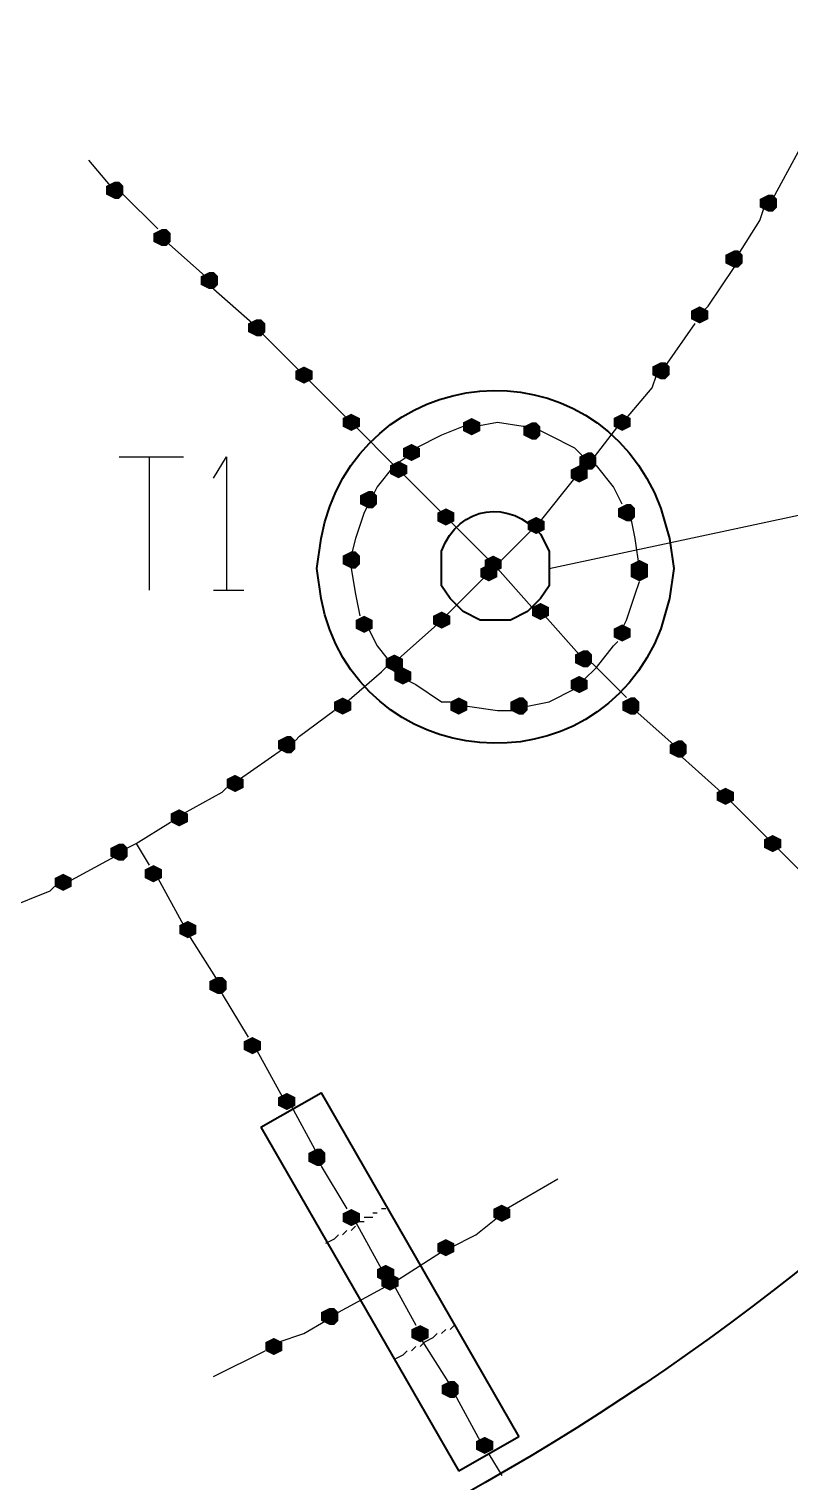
# Model space of a CAD drawing. Header units: millimetres. Extents: x 0 to 822, y 14 to 1153.
# Drawn here: x 285.1 to 317, y 185.6 to 246.5 of the extents above; entities that cross this region are included whole.
import ezdxf

# ---------------------------------------------------------------- set-up
doc = ezdxf.new("R2010")
doc.units = ezdxf.units.MM
doc.layers.add('1', color=7, linetype='Continuous')

msp = doc.modelspace()

# ---------------------------------------------------------------- hatches: boundary and pattern name
h = msp.add_hatch(color=0)
h.dxf.hatch_style = 2
h.paths.add_polyline_path([(288.72, 239.361732), (288.36, 239.541732), (288.36, 239.901732), (288.72, 240.081732), (288.9, 240.081732), (289.08, 239.901732), (289.08, 239.541732), (288.9, 239.361732)])
h = msp.add_hatch(color=0)
h.dxf.hatch_style = 2
h.paths.add_polyline_path([(316.08, 238.821732), (315.72, 239.001732), (315.72, 239.361732), (316.08, 239.541732), (316.26, 239.541732), (316.44, 239.361732), (316.44, 239.001732), (316.26, 238.821732)])
h = msp.add_hatch(color=0)
h.dxf.hatch_style = 2
h.paths.add_polyline_path([(290.7, 237.381732), (290.34, 237.561732), (290.34, 237.921732), (290.7, 238.101732), (290.88, 238.101732), (291.06, 237.921732), (291.06, 237.561732), (290.88, 237.381732)])
h = msp.add_hatch(color=0)
h.dxf.hatch_style = 2
h.paths.add_polyline_path([(314.64, 236.481732), (314.28, 236.661732), (314.28, 237.021732), (314.64, 237.201732), (314.82, 237.201732), (315, 237.021732), (315, 236.661732), (314.82, 236.481732)])
h = msp.add_hatch(color=0)
h.dxf.hatch_style = 2
h.paths.add_polyline_path([(292.68, 235.581732), (292.32, 235.761732), (292.32, 236.121732), (292.68, 236.301732), (292.86, 236.301732), (293.04, 236.121732), (293.04, 235.761732), (292.86, 235.581732)])
h = msp.add_hatch(color=0)
h.dxf.hatch_style = 2
h.paths.add_polyline_path([(313.2, 234.141732), (312.84, 234.321732), (312.84, 234.681732), (313.2, 234.861732), (313.56, 234.681732), (313.56, 234.321732)])
h = msp.add_hatch(color=0)
h.dxf.hatch_style = 2
h.paths.add_polyline_path([(294.66, 233.601732), (294.3, 233.781732), (294.3, 234.141732), (294.66, 234.321732), (294.84, 234.321732), (295.02, 234.141732), (295.02, 233.781732), (294.84, 233.601732)])
h = msp.add_hatch(color=0)
h.dxf.hatch_style = 2
h.paths.add_polyline_path([(311.58, 231.801732), (311.22, 231.981732), (311.22, 232.341732), (311.58, 232.521732), (311.76, 232.521732), (311.94, 232.341732), (311.94, 231.981732), (311.76, 231.801732)])
h = msp.add_hatch(color=0)
h.dxf.hatch_style = 2
h.paths.add_polyline_path([(296.64, 231.621732), (296.28, 231.801732), (296.28, 232.161732), (296.64, 232.341732), (297, 232.161732), (297, 231.801732)])
h = msp.add_hatch(color=0)
h.dxf.hatch_style = 2
h.paths.add_polyline_path([(298.62, 229.641732), (298.26, 229.821732), (298.26, 230.181732), (298.62, 230.361732), (298.98, 230.181732), (298.98, 229.821732)])
h = msp.add_hatch(color=0)
h.dxf.hatch_style = 2
h.paths.add_polyline_path([(303.66, 229.461732), (303.3, 229.641732), (303.3, 230.001732), (303.66, 230.181732), (304.02, 230.001732), (304.02, 229.641732)])
h = msp.add_hatch(color=0)
h.dxf.hatch_style = 2
h.paths.add_polyline_path([(306.18, 229.281732), (305.82, 229.461732), (305.82, 229.821732), (306.18, 230.001732), (306.36, 230.001732), (306.54, 229.821732), (306.54, 229.461732), (306.36, 229.281732)])
h = msp.add_hatch(color=0)
h.dxf.hatch_style = 2
h.paths.add_polyline_path([(309.96, 229.641732), (309.6, 229.821732), (309.6, 230.181732), (309.96, 230.361732), (310.32, 230.181732), (310.32, 229.821732)])
h = msp.add_hatch(color=0)
h.dxf.hatch_style = 2
h.paths.add_polyline_path([(301.14, 228.381732), (300.78, 228.561732), (300.78, 228.921732), (301.14, 229.101732), (301.5, 228.921732), (301.5, 228.561732)])
h = msp.add_hatch(color=0)
h.dxf.hatch_style = 2
h.paths.add_polyline_path([(300.6, 227.661732), (300.24, 227.841732), (300.24, 228.201732), (300.6, 228.381732), (300.96, 228.201732), (300.96, 227.841732)])
h = msp.add_hatch(color=0)
h.dxf.hatch_style = 2
h.paths.add_polyline_path([(308.16, 227.481732), (307.8, 227.661732), (307.8, 228.021732), (308.16, 228.201732), (308.52, 228.021732), (308.52, 227.661732)])
h = msp.add_hatch(color=0)
h.dxf.hatch_style = 2
h.paths.add_polyline_path([(308.52, 228.021732), (308.16, 228.201732), (308.16, 228.561732), (308.52, 228.741732), (308.7, 228.741732), (308.88, 228.561732), (308.88, 228.201732), (308.7, 228.021732)])
h = msp.add_hatch(color=0)
h.dxf.hatch_style = 2
h.paths.add_polyline_path([(299.34, 226.401732), (298.98, 226.581732), (298.98, 226.941732), (299.34, 227.121732), (299.52, 227.121732), (299.7, 226.941732), (299.7, 226.581732), (299.52, 226.401732)])
h = msp.add_hatch(color=0)
h.dxf.hatch_style = 2
h.paths.add_polyline_path([(302.58, 225.681732), (302.22, 225.861732), (302.22, 226.221732), (302.58, 226.401732), (302.94, 226.221732), (302.94, 225.861732)])
h = msp.add_hatch(color=0)
h.dxf.hatch_style = 2
h.paths.add_polyline_path([(310.14, 225.861732), (309.78, 226.041732), (309.78, 226.401732), (310.14, 226.581732), (310.32, 226.581732), (310.5, 226.401732), (310.5, 226.041732), (310.32, 225.861732)])
h = msp.add_hatch(color=0)
h.dxf.hatch_style = 2
h.paths.add_polyline_path([(306.36, 225.321732), (306, 225.501732), (306, 225.861732), (306.36, 226.041732), (306.72, 225.861732), (306.72, 225.501732)])
h = msp.add_hatch(color=0)
h.dxf.hatch_style = 2
h.paths.add_polyline_path([(298.62, 223.881732), (298.26, 224.061732), (298.26, 224.421732), (298.62, 224.601732), (298.8, 224.601732), (298.98, 224.421732), (298.98, 224.061732), (298.8, 223.881732)])
h = msp.add_hatch(color=0)
h.dxf.hatch_style = 2
h.paths.add_polyline_path([(304.38, 223.341732), (304.02, 223.521732), (304.02, 223.881732), (304.38, 224.061732), (304.74, 223.881732), (304.74, 223.521732)])
h = msp.add_hatch(color=0)
h.dxf.hatch_style = 2
h.paths.add_polyline_path([(304.56, 223.701732), (304.2, 223.881732), (304.2, 224.241732), (304.56, 224.421732), (304.92, 224.241732), (304.92, 223.881732)])
h = msp.add_hatch(color=0)
h.dxf.hatch_style = 2
h.paths.add_polyline_path([(310.68, 223.521732), (310.32, 223.701732), (310.32, 224.061732), (310.68, 224.241732), (311.04, 224.061732), (311.04, 223.701732)])
h = msp.add_hatch(color=0)
h.dxf.hatch_style = 2
h.paths.add_polyline_path([(310.68, 223.341732), (310.32, 223.521732), (310.32, 223.881732), (310.68, 224.061732), (311.04, 223.881732), (311.04, 223.521732)])
h = msp.add_hatch(color=0)
h.dxf.hatch_style = 2
h.paths.add_polyline_path([(302.4, 221.361732), (302.04, 221.541732), (302.04, 221.901732), (302.4, 222.081732), (302.76, 221.901732), (302.76, 221.541732)])
h = msp.add_hatch(color=0)
h.dxf.hatch_style = 2
h.paths.add_polyline_path([(306.54, 221.721732), (306.18, 221.901732), (306.18, 222.261732), (306.54, 222.441732), (306.9, 222.261732), (306.9, 221.901732)])
h = msp.add_hatch(color=0)
h.dxf.hatch_style = 2
h.paths.add_polyline_path([(299.16, 221.181732), (298.8, 221.361732), (298.8, 221.721732), (299.16, 221.901732), (299.52, 221.721732), (299.52, 221.361732)])
h = msp.add_hatch(color=0)
h.dxf.hatch_style = 2
h.paths.add_polyline_path([(309.96, 220.821732), (309.6, 221.001732), (309.6, 221.361732), (309.96, 221.541732), (310.32, 221.361732), (310.32, 221.001732)])
h = msp.add_hatch(color=0)
h.dxf.hatch_style = 2
h.paths.add_polyline_path([(300.42, 219.561732), (300.06, 219.741732), (300.06, 220.101732), (300.42, 220.281732), (300.78, 220.101732), (300.78, 219.741732)])
h = msp.add_hatch(color=0)
h.dxf.hatch_style = 2
h.paths.add_polyline_path([(308.34, 219.741732), (307.98, 219.921732), (307.98, 220.281732), (308.34, 220.461732), (308.52, 220.461732), (308.7, 220.281732), (308.7, 219.921732), (308.52, 219.741732)])
h = msp.add_hatch(color=0)
h.dxf.hatch_style = 2
h.paths.add_polyline_path([(300.78, 219.021732), (300.42, 219.201732), (300.42, 219.561732), (300.78, 219.741732), (301.14, 219.561732), (301.14, 219.201732)])
h = msp.add_hatch(color=0)
h.dxf.hatch_style = 2
h.paths.add_polyline_path([(308.16, 218.661732), (307.8, 218.841732), (307.8, 219.201732), (308.16, 219.381732), (308.52, 219.201732), (308.52, 218.841732)])
h = msp.add_hatch(color=0)
h.dxf.hatch_style = 2
h.paths.add_polyline_path([(298.26, 217.761732), (297.9, 217.941732), (297.9, 218.301732), (298.26, 218.481732), (298.62, 218.301732), (298.62, 217.941732)])
h = msp.add_hatch(color=0)
h.dxf.hatch_style = 2
h.paths.add_polyline_path([(303.12, 217.761732), (302.76, 217.941732), (302.76, 218.301732), (303.12, 218.481732), (303.48, 218.301732), (303.48, 217.941732)])
h = msp.add_hatch(color=0)
h.dxf.hatch_style = 2
h.paths.add_polyline_path([(305.64, 217.761732), (305.28, 217.941732), (305.28, 218.301732), (305.64, 218.481732), (305.82, 218.481732), (306, 218.301732), (306, 217.941732), (305.82, 217.761732)])
h = msp.add_hatch(color=0)
h.dxf.hatch_style = 2
h.paths.add_polyline_path([(310.32, 217.761732), (309.96, 217.941732), (309.96, 218.301732), (310.32, 218.481732), (310.5, 218.481732), (310.68, 218.301732), (310.68, 217.941732), (310.5, 217.761732)])
h = msp.add_hatch(color=0)
h.dxf.hatch_style = 2
h.paths.add_polyline_path([(295.92, 216.141732), (295.56, 216.321732), (295.56, 216.681732), (295.92, 216.861732), (296.1, 216.861732), (296.28, 216.681732), (296.28, 216.321732), (296.1, 216.141732)])
h = msp.add_hatch(color=0)
h.dxf.hatch_style = 2
h.paths.add_polyline_path([(312.3, 215.961732), (311.94, 216.141732), (311.94, 216.501732), (312.3, 216.681732), (312.48, 216.681732), (312.66, 216.501732), (312.66, 216.141732), (312.48, 215.961732)])
h = msp.add_hatch(color=0)
h.dxf.hatch_style = 2
h.paths.add_polyline_path([(293.76, 214.521732), (293.4, 214.701732), (293.4, 215.061732), (293.76, 215.241732), (294.12, 215.061732), (294.12, 214.701732)])
h = msp.add_hatch(color=0)
h.dxf.hatch_style = 2
h.paths.add_polyline_path([(314.28, 213.981732), (313.92, 214.161732), (313.92, 214.521732), (314.28, 214.701732), (314.64, 214.521732), (314.64, 214.161732)])
h = msp.add_hatch(color=0)
h.dxf.hatch_style = 2
h.paths.add_polyline_path([(291.42, 213.081732), (291.06, 213.261732), (291.06, 213.621732), (291.42, 213.801732), (291.78, 213.621732), (291.78, 213.261732)])
h = msp.add_hatch(color=0)
h.dxf.hatch_style = 2
h.paths.add_polyline_path([(288.9, 211.641732), (288.54, 211.821732), (288.54, 212.181732), (288.9, 212.361732), (289.08, 212.361732), (289.26, 212.181732), (289.26, 211.821732), (289.08, 211.641732)])
h = msp.add_hatch(color=0)
h.dxf.hatch_style = 2
h.paths.add_polyline_path([(316.26, 212.001732), (315.9, 212.181732), (315.9, 212.541732), (316.26, 212.721732), (316.62, 212.541732), (316.62, 212.181732)])
h = msp.add_hatch(color=0)
h.dxf.hatch_style = 2
h.paths.add_polyline_path([(290.34, 210.741732), (289.98, 210.921732), (289.98, 211.281732), (290.34, 211.461732), (290.7, 211.281732), (290.7, 210.921732)])
h = msp.add_hatch(color=0)
h.dxf.hatch_style = 2
h.paths.add_polyline_path([(286.56, 210.381732), (286.2, 210.561732), (286.2, 210.921732), (286.56, 211.101732), (286.92, 210.921732), (286.92, 210.561732)])
h = msp.add_hatch(color=0)
h.dxf.hatch_style = 2
h.paths.add_polyline_path([(291.78, 208.401732), (291.42, 208.581732), (291.42, 208.941732), (291.78, 209.121732), (292.14, 208.941732), (292.14, 208.581732)])
h = msp.add_hatch(color=0)
h.dxf.hatch_style = 2
h.paths.add_polyline_path([(293.04, 206.061732), (292.68, 206.241732), (292.68, 206.601732), (293.04, 206.781732), (293.22, 206.781732), (293.4, 206.601732), (293.4, 206.241732), (293.22, 206.061732)])
h = msp.add_hatch(color=0)
h.dxf.hatch_style = 2
h.paths.add_polyline_path([(294.48, 203.541732), (294.12, 203.721732), (294.12, 204.081732), (294.48, 204.261732), (294.84, 204.081732), (294.84, 203.721732)])
h = msp.add_hatch(color=0)
h.dxf.hatch_style = 2
h.paths.add_polyline_path([(295.92, 201.201732), (295.56, 201.381732), (295.56, 201.741732), (295.92, 201.921732), (296.28, 201.741732), (296.28, 201.381732)])
h = msp.add_hatch(color=0)
h.dxf.hatch_style = 2
h.paths.add_polyline_path([(297.18, 198.861732), (296.82, 199.041732), (296.82, 199.401732), (297.18, 199.581732), (297.36, 199.581732), (297.54, 199.401732), (297.54, 199.041732), (297.36, 198.861732)])
h = msp.add_hatch(color=0)
h.dxf.hatch_style = 2
h.paths.add_polyline_path([(304.92, 196.521732), (304.56, 196.701732), (304.56, 197.061732), (304.92, 197.241732), (305.28, 197.061732), (305.28, 196.701732)])
h = msp.add_hatch(color=0)
h.dxf.hatch_style = 2
h.paths.add_polyline_path([(298.62, 196.341732), (298.26, 196.521732), (298.26, 196.881732), (298.62, 197.061732), (298.98, 196.881732), (298.98, 196.521732)])
h = msp.add_hatch(color=0)
h.dxf.hatch_style = 2
h.paths.add_polyline_path([(302.58, 195.081732), (302.22, 195.261732), (302.22, 195.621732), (302.58, 195.801732), (302.94, 195.621732), (302.94, 195.261732)])
h = msp.add_hatch(color=0)
h.dxf.hatch_style = 2
h.paths.add_polyline_path([(300.06, 194.001732), (299.7, 194.181732), (299.7, 194.541732), (300.06, 194.721732), (300.42, 194.541732), (300.42, 194.181732)])
h = msp.add_hatch(color=0)
h.dxf.hatch_style = 2
h.paths.add_polyline_path([(300.24, 193.641732), (299.88, 193.821732), (299.88, 194.181732), (300.24, 194.361732), (300.6, 194.181732), (300.6, 193.821732)])
h = msp.add_hatch(color=0)
h.dxf.hatch_style = 2
h.paths.add_polyline_path([(297.72, 192.201732), (297.36, 192.381732), (297.36, 192.741732), (297.72, 192.921732), (297.9, 192.921732), (298.08, 192.741732), (298.08, 192.381732), (297.9, 192.201732)])
h = msp.add_hatch(color=0)
h.dxf.hatch_style = 2
h.paths.add_polyline_path([(295.38, 190.941732), (295.02, 191.121732), (295.02, 191.481732), (295.38, 191.661732), (295.74, 191.481732), (295.74, 191.121732)])
h = msp.add_hatch(color=0)
h.dxf.hatch_style = 2
h.paths.add_polyline_path([(301.5, 191.481732), (301.14, 191.661732), (301.14, 192.021732), (301.5, 192.201732), (301.86, 192.021732), (301.86, 191.661732)])
h = msp.add_hatch(color=0)
h.dxf.hatch_style = 2
h.paths.add_polyline_path([(302.76, 189.141732), (302.4, 189.321732), (302.4, 189.681732), (302.76, 189.861732), (302.94, 189.861732), (303.12, 189.681732), (303.12, 189.321732), (302.94, 189.141732)])
h = msp.add_hatch(color=0)
h.dxf.hatch_style = 2
h.paths.add_polyline_path([(304.2, 186.801732), (303.84, 186.981732), (303.84, 187.341732), (304.2, 187.521732), (304.56, 187.341732), (304.56, 186.981732)])

# ---------------------------------------------------------------- linework, layer by layer
at = {"layer": '1', "color": 0, "lineweight": 25}
for points in [[(288.54, 239.901732), (287.64, 240.981732)], [(316.26, 239.361732), (317.34, 241.341732)], [(290.52, 238.101732), (289.08, 239.541732)], [(306.9, 223.881732), (375.84, 238.641732), (389.7, 238.641732)], [(314.82, 237.021732), (315.72, 238.461732), (315.9, 239.001732)], [(292.5, 236.121732), (290.88, 237.561732)], [(313.38, 234.681732), (313.56, 234.861732), (314.64, 236.481732)], [(294.48, 234.141732), (292.86, 235.581732)], [(296.46, 232.161732), (294.84, 233.781732)], [(311.76, 232.341732), (313.02, 234.141732)], [(298.44, 230.181732), (296.82, 231.801732)], [(310.14, 230.181732), (311.22, 231.441732), (311.4, 231.981732)], [(306, 229.821732), (305.82, 229.821732), (304.74, 230.001732), (303.84, 229.821732)], [(300.42, 228.201732), (298.8, 229.821732)], [(303.3, 229.821732), (302.4, 229.461732), (301.32, 228.921732)], [(308.34, 228.561732), (307.98, 228.921732), (306.9, 229.461732), (306.54, 229.641732)], [(308.34, 228.021732), (308.52, 228.201732), (309.78, 229.821732)], [(288.9, 228.561732), (291.6, 228.561732)], [(290.16, 228.561732), (290.16, 222.981732)], [(292.86, 227.661732), (293.4, 228.561732), (293.4, 222.981732)], [(300.96, 228.561732), (300.42, 228.201732), (299.7, 227.301732), (299.52, 226.941732)], [(309.96, 226.581732), (309.6, 227.301732), (308.88, 228.201732), (308.88, 228.201732)], [(302.4, 226.221732), (300.78, 227.841732)], [(306.54, 225.861732), (307.98, 227.661732)], [(299.34, 226.581732), (299.16, 226.221732), (298.8, 225.141732), (298.62, 224.421732)], [(304.38, 224.241732), (302.76, 225.861732)], [(310.68, 223.881732), (310.5, 225.141732), (310.32, 226.041732)], [(304.56, 223.881732), (306.18, 225.501732)], [(298.62, 223.881732), (298.8, 222.801732), (298.98, 221.901732)], [(302.58, 221.901732), (304.2, 223.521732)], [(306.18, 222.261732), (304.74, 223.881732)], [(309.96, 221.361732), (310.14, 221.721732), (310.5, 222.801732), (310.68, 223.341732)], [(292.86, 222.981732), (294.12, 222.981732)], [(300.6, 220.101732), (302.22, 221.541732)], [(308.16, 220.281732), (306.72, 221.901732)], [(299.34, 221.361732), (299.7, 220.641732), (300.42, 219.741732), (300.42, 219.561732)], [(308.34, 219.201732), (308.88, 219.741732), (309.6, 220.641732), (309.78, 220.821732)], [(298.44, 218.301732), (299.88, 219.561732), (300.06, 219.741732)], [(310.14, 218.481732), (308.7, 219.921732)], [(300.96, 219.201732), (301.32, 219.021732), (302.4, 218.301732), (302.76, 218.301732)], [(306, 218.121732), (306.9, 218.301732), (307.98, 218.841732)], [(296.28, 216.681732), (296.46, 216.861732), (297.9, 217.941732)], [(303.3, 218.121732), (303.48, 218.121732), (304.74, 217.941732), (305.46, 217.941732)], [(312.12, 216.501732), (310.5, 217.941732)], [(293.94, 215.061732), (295.74, 216.321732)], [(314.1, 214.521732), (312.48, 215.961732)], [(291.6, 213.621732), (293.22, 214.521732), (293.4, 214.701732)], [(316.08, 212.541732), (314.46, 214.161732)], [(289.26, 212.181732), (289.62, 212.361732), (291.06, 213.261732)], [(289.62, 212.361732), (290.16, 211.461732)], [(286.74, 210.741732), (288.72, 211.821732)], [(318.06, 210.561732), (316.44, 212.181732)], [(284.22, 209.661732), (286.02, 210.381732), (286.2, 210.561732)], [(290.52, 210.921732), (291.6, 208.941732)], [(291.78, 208.581732), (293.04, 206.601732)], [(293.22, 206.061732), (294.3, 204.261732)], [(294.66, 203.721732), (295.74, 201.741732)], [(296.1, 201.381732), (297.18, 199.401732)], [(297.36, 198.861732), (298.44, 197.061732)], [(305.1, 197.061732), (307.26, 198.321732)], [(299.16, 196.521732), (298.8, 196.521732)], [(298.8, 196.521732), (299.88, 194.541732)], [(299.52, 196.701732), (299.16, 196.701732)], [(299.7, 196.881732), (299.52, 196.881732)], [(300.06, 197.061732), (299.88, 197.061732)], [(302.76, 195.441732), (303.84, 195.981732), (304.74, 196.701732)], [(298.08, 195.981732), (297.9, 195.801732)], [(298.44, 196.161732), (298.26, 195.981732)], [(298.8, 196.341732), (298.62, 196.161732)], [(297.9, 195.801732), (297.54, 195.621732)], [(300.42, 194.001732), (302.4, 195.261732)], [(300.24, 194.181732), (301.32, 192.201732)], [(298.08, 192.741732), (300.06, 193.821732)], [(295.56, 191.481732), (296.64, 191.841732), (297.54, 192.381732)], [(301.5, 191.661732), (302.76, 189.681732)], [(302.04, 191.661732), (301.68, 191.481732)], [(302.22, 191.841732), (302.04, 191.661732)], [(302.58, 192.021732), (302.4, 191.841732)], [(302.94, 192.201732), (302.76, 192.021732)], [(292.86, 190.041732), (295.02, 191.121732)], [(300.96, 191.121732), (300.78, 190.941732)], [(301.32, 191.301732), (301.14, 191.121732)], [(301.68, 191.481732), (301.5, 191.301732)], [(300.78, 190.941732), (300.42, 190.761732)], [(302.94, 189.321732), (304.02, 187.341732)], [(304.38, 186.801732), (304.92, 185.901732)]]:
    msp.add_lwpolyline(points, dxfattribs=at)
at = {"layer": '1', "color": 0, "lineweight": 40}
for points in [[(294.84, 200.481732), (297.36, 201.921732), (305.64, 187.521732)], [(294.84, 200.481732), (303.12, 186.081732)], [(305.64, 187.521732), (303.12, 186.081732)]]:
    msp.add_lwpolyline(points, dxfattribs=at)
for points, knots in [([(364.86, 274.101732), (364.86, 274.101732), (364.68, 279.141732), (364.68, 279.141732), (364.68, 279.141732), (364.32, 284.181732), (364.32, 284.181732), (364.32, 284.181732), (363.78, 289.401732), (363.78, 289.401732), (356.22, 342.321732), (312.3, 382.281732), (259.02, 384.801732), (259.02, 384.801732), (253.8, 384.981732), (253.8, 384.981732), (253.8, 384.981732), (248.76, 384.801732), (248.76, 384.801732), (193.32, 382.281732), (148.32, 339.441732), (143.28, 284.181732), (143.28, 284.181732), (142.92, 279.141732), (142.92, 279.141732), (142.92, 279.141732), (142.92, 274.101732), (142.92, 274.101732), (142.92, 274.101732), (142.92, 268.881732), (142.92, 268.881732), (142.92, 268.881732), (143.28, 263.841732), (143.28, 263.841732), (148.14, 210.561732), (190.44, 168.441732), (243.54, 163.581732), (243.54, 163.581732), (248.76, 163.221732), (248.76, 163.221732), (248.76, 163.221732), (253.8, 163.041732), (253.8, 163.041732), (309.24, 163.221732), (356.04, 203.901732), (363.78, 258.621732), (363.78, 258.621732), (364.32, 263.841732), (364.32, 263.841732), (364.32, 263.841732), (364.68, 268.881732), (364.68, 268.881732), (364.68, 268.881732), (364.86, 274.101732), (364.86, 274.101732)], [0, 0, 0, 0, 1, 1, 1, 2, 2, 2, 3, 3, 3, 4, 4, 4, 5, 5, 5, 6, 6, 6, 7, 7, 7, 8, 8, 8, 9, 9, 9, 10, 10, 10, 11, 11, 11, 12, 12, 12, 13, 13, 13, 14, 14, 14, 15, 15, 15, 16, 16, 16, 17, 17, 17, 18, 18, 18, 18]), ([(355.68, 274.101732), (355.68, 274.101732), (355.68, 278.781732), (355.68, 278.781732), (355.68, 278.781732), (355.32, 283.641732), (355.32, 283.641732), (355.32, 283.641732), (354.78, 288.501732), (354.78, 288.501732), (347.58, 336.921732), (307.62, 373.281732), (258.84, 375.621732), (258.84, 375.621732), (253.98, 375.801732), (253.98, 375.801732), (253.98, 375.801732), (249.12, 375.621732), (249.12, 375.621732), (198.54, 373.101732), (157.68, 334.221732), (152.82, 283.641732), (152.82, 283.641732), (152.46, 278.781732), (152.46, 278.781732), (152.46, 278.781732), (152.28, 274.101732), (152.28, 274.101732), (152.28, 274.101732), (152.46, 269.241732), (152.46, 269.241732), (152.46, 269.241732), (152.82, 264.381732), (152.82, 264.381732), (157.5, 215.781732), (195.84, 177.441732), (244.44, 172.761732), (244.44, 172.761732), (249.12, 172.401732), (249.12, 172.401732), (249.12, 172.401732), (253.98, 172.221732), (253.98, 172.221732), (304.56, 172.401732), (347.4, 209.481732), (354.78, 259.521732), (354.78, 259.521732), (355.32, 264.381732), (355.32, 264.381732), (355.32, 264.381732), (355.68, 269.241732), (355.68, 269.241732), (355.68, 269.241732), (355.68, 274.101732), (355.68, 274.101732)], [0, 0, 0, 0, 1, 1, 1, 2, 2, 2, 3, 3, 3, 4, 4, 4, 5, 5, 5, 6, 6, 6, 7, 7, 7, 8, 8, 8, 9, 9, 9, 10, 10, 10, 11, 11, 11, 12, 12, 12, 13, 13, 13, 14, 14, 14, 15, 15, 15, 16, 16, 16, 17, 17, 17, 18, 18, 18, 18]), ([(312.12, 223.881732), (312.12, 223.881732), (311.94, 225.141732), (311.94, 225.141732), (311.94, 225.141732), (311.58, 226.401732), (311.58, 226.401732), (308.88, 233.601732), (298.8, 232.701732), (297.36, 225.141732), (297.36, 225.141732), (297.18, 223.881732), (297.18, 223.881732), (297.18, 223.881732), (297.36, 222.621732), (297.36, 222.621732), (298.8, 215.241732), (308.88, 214.341732), (311.58, 221.361732), (311.58, 221.361732), (311.94, 222.621732), (311.94, 222.621732), (311.94, 222.621732), (312.12, 223.881732), (312.12, 223.881732)], [0, 0, 0, 0, 1, 1, 1, 2, 2, 2, 3, 3, 3, 4, 4, 4, 5, 5, 5, 6, 6, 6, 7, 7, 7, 8, 8, 8, 8]), ([(306.9, 223.881732), (306.9, 223.881732), (306.9, 224.601732), (306.9, 224.601732), (306.9, 224.601732), (306.54, 225.321732), (306.54, 225.321732), (305.28, 226.761732), (303.12, 226.581732), (302.4, 224.601732), (302.4, 224.601732), (302.4, 223.881732), (302.4, 223.881732), (302.4, 223.881732), (302.4, 223.161732), (302.4, 223.161732), (302.4, 223.161732), (302.76, 222.621732), (302.76, 222.621732), (302.76, 222.621732), (303.3, 222.081732), (303.3, 222.081732), (303.3, 222.081732), (304.02, 221.721732), (304.02, 221.721732), (304.02, 221.721732), (304.74, 221.721732), (304.74, 221.721732), (304.74, 221.721732), (305.28, 221.721732), (305.28, 221.721732), (305.28, 221.721732), (306, 222.081732), (306, 222.081732), (306, 222.081732), (306.54, 222.621732), (306.54, 222.621732), (306.54, 222.621732), (306.9, 223.161732), (306.9, 223.161732), (306.9, 223.161732), (306.9, 223.881732), (306.9, 223.881732)], [0, 0, 0, 0, 1, 1, 1, 2, 2, 2, 3, 3, 3, 4, 4, 4, 5, 5, 5, 6, 6, 6, 7, 7, 7, 8, 8, 8, 9, 9, 9, 10, 10, 10, 11, 11, 11, 12, 12, 12, 13, 13, 13, 14, 14, 14, 14])]:
    msp.add_open_spline(points, degree=3, knots=knots, dxfattribs=at)

doc.saveas('drawing.dxf')
